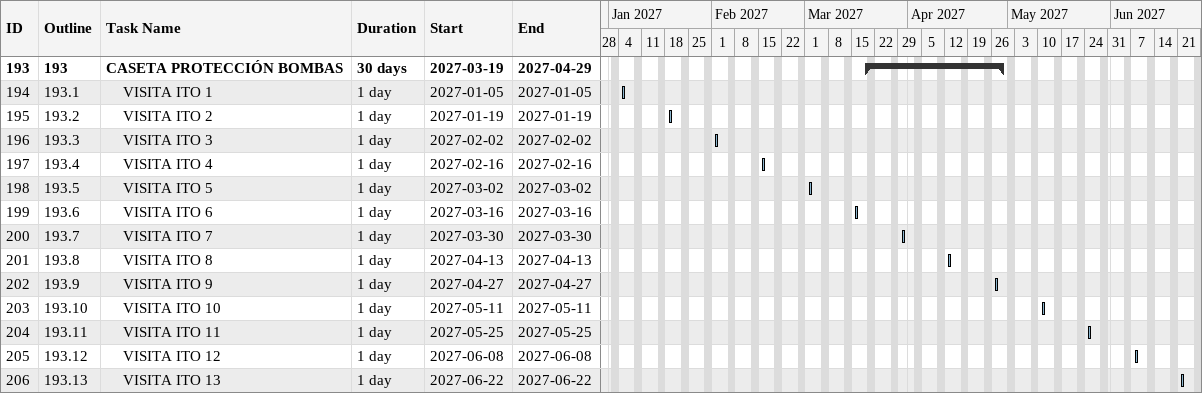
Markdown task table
| ID | WBS | Task | Duration | Start | Finish |
|---|---|---|---|---|---|
| 193 | 193 | **CASETA PROTECCIÓN BOMBAS** | 30d | 2027-03-19 | 2027-04-29 |
| 194 | 193.1 | VISITA ITO 1 | 1d | 2027-01-05 | 2027-01-05 |
| 195 | 193.2 | VISITA ITO 2 | 1d | 2027-01-19 | 2027-01-19 |
| 196 | 193.3 | VISITA ITO 3 | 1d | 2027-02-02 | 2027-02-02 |
| 197 | 193.4 | VISITA ITO 4 | 1d | 2027-02-16 | 2027-02-16 |
| 198 | 193.5 | VISITA ITO 5 | 1d | 2027-03-02 | 2027-03-02 |
| 199 | 193.6 | VISITA ITO 6 | 1d | 2027-03-16 | 2027-03-16 |
| 200 | 193.7 | VISITA ITO 7 | 1d | 2027-03-30 | 2027-03-30 |
| 201 | 193.8 | VISITA ITO 8 | 1d | 2027-04-13 | 2027-04-13 |
| 202 | 193.9 | VISITA ITO 9 | 1d | 2027-04-27 | 2027-04-27 |
| 203 | 193.10 | VISITA ITO 10 | 1d | 2027-05-11 | 2027-05-11 |
| 204 | 193.11 | VISITA ITO 11 | 1d | 2027-05-25 | 2027-05-25 |
| 205 | 193.12 | VISITA ITO 12 | 1d | 2027-06-08 | 2027-06-08 |
| 206 | 193.13 | VISITA ITO 13 | 1d | 2027-06-22 | 2027-06-22 |
